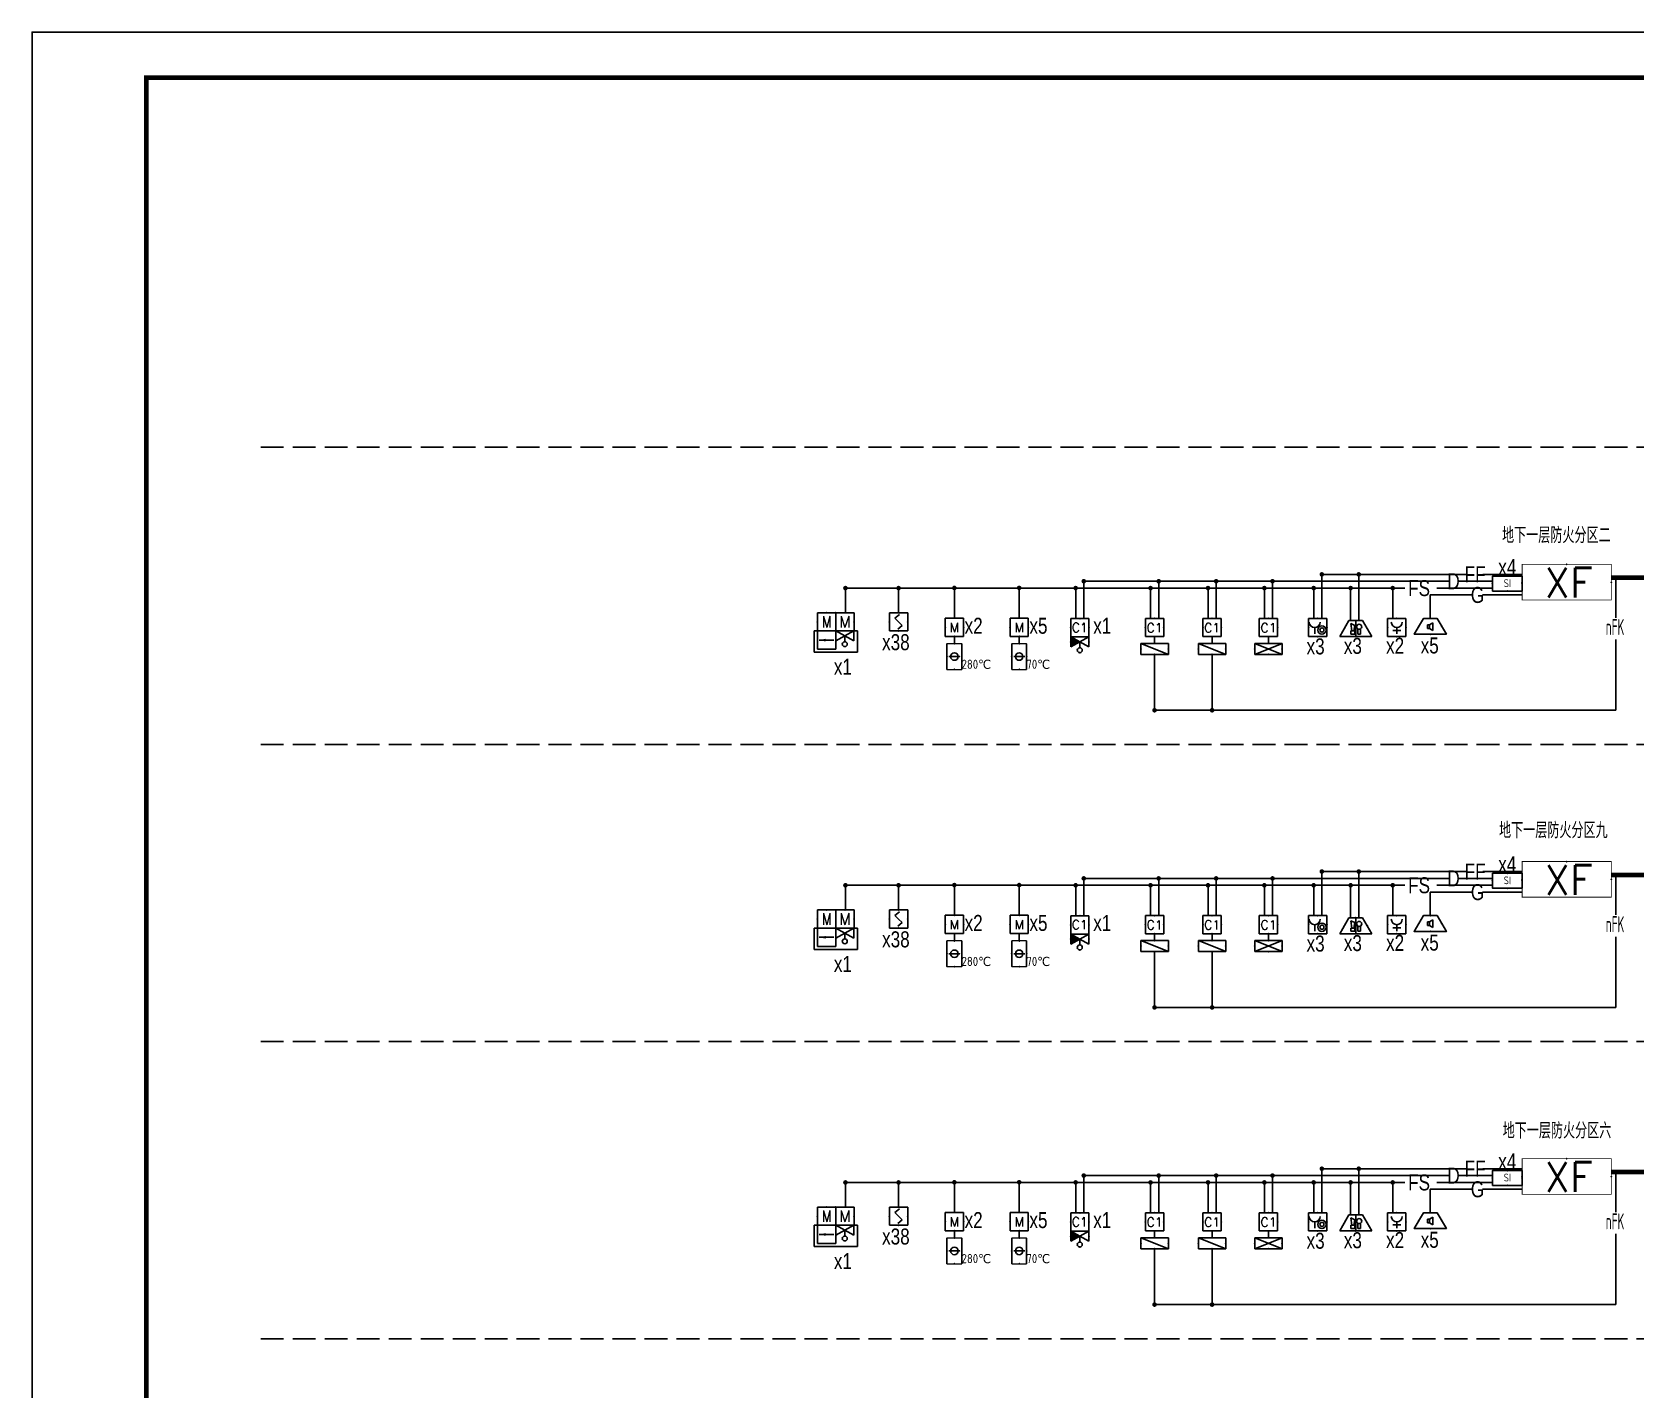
# Model space of a CAD drawing. Extents: x 169898 to 274998, y 61454 to 361069.
# Drawn here: x 169898 to 204984, y 232113 to 261813 of the extents above; entities that cross this region are included whole.
import ezdxf
from ezdxf.enums import TextEntityAlignment as Align

# ---------------------------------------------------------------- set-up
doc = ezdxf.new("R2010")
doc.units = 0
doc.header["$LTSCALE"] = 1000
doc.header["$MEASUREMENT"] = 0
doc.linetypes.add('CONTINOUS', pattern=[0])
doc.linetypes.add('DASH', pattern=[0.35, 0.25, -0.1])
doc.layers.get('0').update_dxf_attribs({"linetype": 'CONTINUOUS'})
for name, color, linetype in [('EQUIP-消防', 3, 'CONTINUOUS'), ('EQUIP-箱柜', 3, 'CONTINUOUS'), ('LAYER1', 7, 'CONTINOUS'), ('SIG_TEXT', 7, 'CONTINUOUS'), ('TEL_TEXT', 3, 'CONTINUOUS'), ('TEL_TITLE', 7, 'CONTINUOUS'), ('WIRE-照明', 1, 'CONTINUOUS')]:
    doc.layers.add(name, color=color, linetype=linetype)
doc.styles.add('_HZTXT', font='ROS', dxfattribs={"width": 0.8, "bigfont": 'JD'})
doc.styles.add('_TCH_LABEL', font='COMPLEX', dxfattribs={"bigfont": 'GBCBIG'})
doc.styles.add('_TEL_DIM', font='SIMPLEX', dxfattribs={"width": 0.8, "height": 3.5, "bigfont": 'JD'})
doc.styles.get("Standard").update_dxf_attribs({"font": 'gbenor.shx', "bigfont": 'gbcbig.shx'})

# ---------------------------------------------------------------- blocks, each defined once
blk = doc.blocks.new('$equip$00001700')
for p, q in [((-0.5, 0.5), (-0.5, -0.5)), ((0.5, 0.5), (-0.5, 0.5)), ((-0.2, 0.2), (0.05, 0.4)), ((0, 0), (-0.2, 0.2)), ((0, 0), (0.2, -0.2)), ((0.5, -0.5), (0.5, 0.5)), ((-0.5, -0.5), (0.5, -0.5)), ((0.2, -0.2), (-0.05, -0.4))]:
    blk.add_line(p, q)
for p in [(-0.5, 0), (0, 0.5), (0.5, 0), (0, -0.5)]:
    blk.add_point(p)
at = {"flags": 1}
for tag, height, p in [('A', 0.00002, (0, 0)), ('B', 0.4, (0.75, -0.204))]:
    blk.add_attdef(tag, text='', height=height, dxfattribs=at).set_placement(p, align=Align.MIDDLE_CENTER)
blk = doc.blocks.new('$equip$00001711')
for p, q in [((-0.5, 1), (-0.5, 0)), ((0.5, 1), (-0.5, 1)), ((0.5, 0), (0.5, 1)), ((-0.5, 0), (0.5, 0)), ((-0.169, 0.5), (-0.169, 0.15))]:
    blk.add_line(p, q)
for radius in [0.226, 0.113]:
    blk.add_circle((0.227, 0.36), radius)
blk.add_arc((-0.169, 0.8), 0.3, 180, 0)
for p in [(0, 1), (-0.5, 0.5), (0, 0), (0.5, 0.5)]:
    blk.add_point(p)
at = {"flags": 1}
for tag, height, p in [('A', 0.00002, (0, 0)), ('B', 0.4, (0.759, 0.309))]:
    blk.add_attdef(tag, text='', height=height, dxfattribs=at).set_placement(p, align=Align.MIDDLE_CENTER)
blk = doc.blocks.new('$equip$00001712')
for p, q in [((-0.5, 1), (-0.5, 0)), ((0.5, 1), (-0.5, 1)), ((0.5, 0), (0.5, 1)), ((-0.5, 0), (0.5, 0)), ((-0.219, 0.331), (0.222, 0.331)), ((0, 0.5), (0, 0.15))]:
    blk.add_line(p, q)
blk.add_arc((0, 0.8), 0.3, 180, 0)
for p in [(0, 1), (-0.5, 0.5), (0, 0), (0.5, 0.5)]:
    blk.add_point(p)
at = {"flags": 1}
for tag, height, p in [('A', 0.00002, (0, 0)), ('B', 0.4, (0.726, 0.302))]:
    blk.add_attdef(tag, text='', height=height, dxfattribs=at).set_placement(p, align=Align.MIDDLE_CENTER)
blk = doc.blocks.new('A$C5F0073ED')
blk.add_point((351, 1))
at = {"layer": 'EQUIP-消防'}
for p, q in [((202, 350), (0, 1)), ((0, 1), (703, 1)), ((502, 350), (202, 350)), ((502, 350), (202, 350)), ((244, 285), (332, 245)), ((264, 125), (244, 285)), ((332, 125), (244, 125)), ((244, 125), (244, 57)), ((244, 57), (332, 57)), ((332, 245), (312, 125)), ((332, 57), (332, 125)), ((352, 350), (352, 0)), ((396, 56), (396, 170)), ((456, 56), (396, 56)), ((456, 170), (456, 56)), ((703, 1), (502, 350))]:
    blk.add_line(p, q, dxfattribs=at)
blk.add_circle((426, 216), 55.4, dxfattribs=at)
for p in [(101, 175), (352, 350), (602, 175)]:
    blk.add_point(p, dxfattribs=at)
at = {"color": 7, "style": '_TEL_DIM', "flags": 1}
blk.add_attdef('A', text='', height=0.01, dxfattribs=at).set_placement((351, 1), align=Align.MIDDLE_CENTER)
blk = doc.blocks.new('$equip$00002776')
for p, q in [((0.65, 0.65), (-0.65, 0.65)), ((-0.65, 0.65), (-0.65, 0)), ((-0.65, 0), (0.65, 0)), ((0.65, 0), (0.65, 0.65))]:
    blk.add_line(p, q)
at = {"const_width": 0.04}
blk.add_lwpolyline([(-0.65, 0.65), (-0.65, 0), (0.65, 0), (0.65, 0.65), (-0.65, 0.65), (-0.65, 0)], dxfattribs=at)
for p in [(-0.65, 0.325), (0, 0.65), (0, 0), (0.65, 0.325)]:
    blk.add_point(p)
at = {"color": 7}
blk.add_attdef('$TEXT$', text='', height=0.34, dxfattribs=at).set_placement((0.006, 0.343), align=Align.MIDDLE_CENTER)
at = {"color": 7, "flags": 1}
for tag, height, p in [('A', 0.00002, (0, 0)), ('B', 0.4, (0.905, 0.246))]:
    blk.add_attdef(tag, text='', height=height, dxfattribs=at).set_placement(p, align=Align.MIDDLE_CENTER)
blk = doc.blocks.new('$equip$00002677')
for p, q in [((-0.3, 0.699), (-0.703, 0)), ((-0.703, 0), (0.703, 0)), ((0.3, 0.699), (-0.3, 0.699)), ((-0.117, 0.421), (-0.117, 0.26)), ((-0.117, 0.421), (-0.036, 0.421)), ((-0.036, 0.26), (-0.117, 0.26)), ((-0.036, 0.421), (0.118, 0.503)), ((-0.036, 0.421), (-0.036, 0.26)), ((0.118, 0.173), (-0.036, 0.26)), ((0.118, 0.503), (0.118, 0.173)), ((0.703, 0), (0.3, 0.699))]:
    blk.add_line(p, q)
at = {"const_width": 0.04}
blk.add_lwpolyline([(-0.3, 0.699), (0.3, 0.699), (0.703, 0), (-0.703, 0), (-0.3, 0.699), (0.3, 0.699)], dxfattribs=at)
blk.add_lwpolyline([(-0.3, 0.699), (0.3, 0.699), (0.703, 0), (-0.703, 0), (-0.3, 0.699), (0.3, 0.699)], dxfattribs=at)
for p in [(-0.501, 0.349), (0, 0.699), (0, 0), (0.502, 0.349)]:
    blk.add_point(p)
at = {"color": 7, "flags": 1}
for tag, height, p in [('A', 0.00002, (0, 0)), ('B', 0.4, (0.961, 0.299))]:
    blk.add_attdef(tag, text='', height=height, dxfattribs=at).set_placement(p, align=Align.MIDDLE_CENTER)
blk = doc.blocks.new('$equip$00001424')
for p, q in [((-0.75, 0), (0.75, 0.6)), ((-0.75, 0.6), (0.75, 0)), ((0.75, 0.6), (-0.75, 0.6)), ((-0.75, 0.6), (-0.75, 0)), ((-0.75, 0), (0.75, 0)), ((0.75, 0), (0.75, 0.6))]:
    blk.add_line(p, q)
for p in [(-0.75, 0.3), (0, 0.6), (0, 0), (0.75, 0.3)]:
    blk.add_point(p)
at = {"style": '_TCH_LABEL', "flags": 9}
blk.add_attdef('A', (0, 0), '', height=0.00002, dxfattribs=at)
blk = doc.blocks.new('$equip_U$00000168(HT0578)')
at = {"color": 3}
for p, q in [((0.5, 1), (-0.5, 1)), ((-0.5, 1), (-0.5, 0)), ((0.5, 1), (-0.5, 1)), ((-0.5, 1), (-0.5, 0)), ((0.5, 0), (0.5, 1)), ((0.5, 0), (0.5, 1)), ((-0.5, 0), (0.5, 0)), ((-0.5, 0), (0.5, 0))]:
    blk.add_line(p, q, dxfattribs=at)
at = {"color": 3, "const_width": 0.0125}
for points in [[(-0.5, 1), (-0.5, 0)], [(0.5, 1), (-0.5, 1)], [(0.5, 0), (0.5, 1)], [(-0.5, 0), (0.5, 0)]]:
    blk.add_lwpolyline(points, dxfattribs=at)
for p in [(0, 1), (-0.5, 0.5), (0, 0), (0.5, 0.5)]:
    blk.add_point(p)
at = {"color": 7, "style": '_TEL_DIM'}
blk.add_attdef('$TEXT$', text='', height=0.5, dxfattribs=at).set_placement((0.004, 0.487), align=Align.MIDDLE_CENTER)
at = {"color": 7, "style": '_TEL_DIM', "flags": 1}
blk.add_attdef('A', text='', height=0.000025, dxfattribs=at).set_placement((0, 0), align=Align.MIDDLE_CENTER)
blk = doc.blocks.new('$equip_U$00000156(HT0578)')
at = {"color": 3}
for p, q in [((1, 1), (0, 1)), ((0, 1), (0, 0)), ((1, 0), (1, 1)), ((0, 0), (-1, 0)), ((-1, 0), (-1, -1)), ((0, 0), (1, 0)), ((1, 0), (0, 0)), ((0, 0), (0, -1)), ((0, -1), (0, 0)), ((1, -1), (1, 0)), ((-1, -1), (0, -1)), ((0, -1), (1, -1))]:
    blk.add_line(p, q, dxfattribs=at)
at = {"color": 3, "linetype": 'Continuous'}
for p, q in [((-0.99, 0), (-0.99, 0.54)), ((-0.99, 0.54), (0, 0)), ((0, 0.54), (-0.99, 0)), ((-0.495, 0.27), (-0.495, 0.585)), ((0, 0.54), (0, 0))]:
    blk.add_line(p, q, dxfattribs=at)
at = {"color": 7}
blk.add_line((0.1, 0.5), (0.9, 0.5), dxfattribs=at)
at = {"color": 4, "linetype": 'DASH'}
blk.add_lwpolyline([(-1.188, 0), (1.188, 0), (1.188, 1.159), (-1.188, 1.159)], close=True, dxfattribs=at)
at = {"color": 3}
blk.add_lwpolyline([(-1, 0), (1, 0), (1, 0), (-1, 0)], close=True, dxfattribs=at)
at = {"color": 3, "linetype": 'Continuous'}
blk.add_circle((-0.495, 0.72), 0.135, dxfattribs=at)
for p in [(-0.99, 0), (1, 0), (-1, -0.5), (1, -0.5), (-0.5, -1), (0, -1), (0.5, -1)]:
    blk.add_point(p)
at = {"color": 7}
blk.add_solid([(0.9, 0.5), (0.551, 0.575), (0.551, 0.425)], dxfattribs=at)
at = {"color": 7, "style": '_TEL_DIM', "flags": 1}
blk.add_attdef('A', text='', height=0.000025, dxfattribs=at).set_placement((0, 0), align=Align.MIDDLE_CENTER)
at = {"color": 7, "style": '_TEL_DIM'}
blk.add_attdef('$TEXT$', text='', height=0.627, dxfattribs=at).set_placement((-0.503, -0.5), align=Align.MIDDLE_CENTER)
at = {"color": 3, "style": '_TEL_DIM', "width": 0.8}
blk.add_attdef('M', text='', height=0.627, dxfattribs=at).set_placement((0.497, -0.5), align=Align.MIDDLE_CENTER)
blk = doc.blocks.new('$equip_U$00000169(HT0578)')
at = {"color": 1}
for p, q in [((0.5, 1), (-0.5, 1)), ((-0.5, 1), (-0.5, 0)), ((0.5, 1), (-0.5, 1)), ((-0.5, 1), (-0.5, 0)), ((0.5, 0), (0.5, 1)), ((0.5, 0), (0.5, 1)), ((-0.5, 0), (0.5, 0)), ((-0.5, 0), (0.5, 0))]:
    blk.add_line(p, q, dxfattribs=at)
at = {"color": 1, "const_width": 0.0125}
for points in [[(-0.5, 1), (-0.5, 0)], [(0.5, 1), (-0.5, 1)], [(0.5, 0), (0.5, 1)], [(-0.5, 0), (0.5, 0)]]:
    blk.add_lwpolyline(points, dxfattribs=at)
for p in [(0, 1), (-0.5, 0.5), (0, 0), (0.5, 0.5)]:
    blk.add_point(p)
at = {"color": 7, "style": '_TEL_DIM'}
blk.add_attdef('$TEXT$', text='', height=0.5, dxfattribs=at).set_placement((0.004, 0.487), align=Align.MIDDLE_CENTER)
at = {"color": 7, "style": '_TEL_DIM', "flags": 1}
blk.add_attdef('A', text='', height=0.000025, dxfattribs=at).set_placement((0, 0), align=Align.MIDDLE_CENTER)
blk = doc.blocks.new('$equip$00002402')
at = {"lineweight": 20}
for p, q in [((0.322, 0.558), (-0.328, 0.558)), ((-0.328, -0.558), (0.322, -0.558))]:
    blk.add_line(p, q, dxfattribs=at)
for p, q in [((-0.328, -0.558), (-0.328, 0.558)), ((-0.242, 0), (0, 0)), ((0, 0), (0.242, 0)), ((0.322, 0.558), (0.322, -0.558))]:
    blk.add_line(p, q)
at = {"const_width": 0.04}
for points in [[(-0.328, -0.558), (-0.328, 0.558)], [(-0.328, 0.558), (0.322, 0.558), (0.322, -0.558), (-0.328, -0.558), (-0.328, 0.558), (0.322, 0.558)]]:
    blk.add_lwpolyline(points, dxfattribs=at)
blk.add_circle((-0.003, 0), 0.164)
for p in [(-0.328, 0), (-0.003, 0.558), (0.322, 0), (-0.003, -0.558)]:
    blk.add_point(p)
at = {"color": 7, "style": '_TEL_DIM', "flags": 1}
blk.add_attdef('A', text='', height=0.00002, dxfattribs=at).set_placement((0, 0), align=Align.MIDDLE_CENTER)
at = {"color": 7}
blk.add_attdef('$TEXT$', text='', height=0.4, dxfattribs=at).set_placement((0.832, -0.336), align=Align.MIDDLE_CENTER)
blk = doc.blocks.new('$equip$00002403')
for p, q in [((-0.328, -0.558), (-0.328, 0.558)), ((-0.242, 0), (0, 0)), ((0, 0), (0.242, 0)), ((0.322, 0.558), (0.322, -0.558))]:
    blk.add_line(p, q)
at = {"lineweight": 20}
for p, q in [((0.322, 0.558), (-0.328, 0.558)), ((-0.328, -0.558), (0.322, -0.558))]:
    blk.add_line(p, q, dxfattribs=at)
at = {"const_width": 0.04}
for points in [[(-0.328, 0.558), (0.322, 0.558), (0.322, -0.558), (-0.328, -0.558), (-0.328, 0.558), (0.322, 0.558)], [(-0.328, -0.558), (-0.328, 0.558)]]:
    blk.add_lwpolyline(points, dxfattribs=at)
blk.add_circle((-0.003, 0), 0.164)
for p in [(-0.328, 0), (-0.003, 0.558), (0.322, 0), (-0.003, -0.558)]:
    blk.add_point(p)
at = {"color": 7, "style": '_TEL_DIM', "flags": 1}
blk.add_attdef('A', text='', height=0.00002, dxfattribs=at).set_placement((0, 0), align=Align.MIDDLE_CENTER)
at = {"color": 7}
blk.add_attdef('$TEXT$', text='', height=0.4, dxfattribs=at).set_placement((0.957, -0.336), align=Align.MIDDLE_CENTER)
blk = doc.blocks.new('$equip_U$00000377(HT0787)')
at = {"const_width": 0.0125}
blk.add_lwpolyline([(-0.75, 0.6), (0.75, 0.6), (0.75, 0), (-0.75, 0), (-0.75, 0.6)], dxfattribs=at)
for p in [(0, 0.6), (-0.75, 0.3), (0.75, 0.3)]:
    blk.add_point(p)
at = {"color": 7, "style": '_TEL_DIM'}
blk.add_attdef('$TEXT$', text='', height=0.5, dxfattribs=at).set_placement((0.034, 0.291), align=Align.MIDDLE_CENTER)
at = {"color": 7, "style": '_TEL_DIM', "flags": 1}
for tag in ['A', 'REMARK']:
    blk.add_attdef(tag, text='', height=0.000025, dxfattribs=at).set_placement((0, 0), align=Align.MIDDLE_CENTER)
blk = doc.blocks.new('$equip_U$00000182(HT0787)')
at = {"color": 1}
for p, q in [((-0.501, 1), (-0.501, 0)), ((0.499, 1), (-0.501, 1)), ((-0.501, 1), (-0.501, 0)), ((0.499, 1), (-0.501, 1)), ((0.499, 0), (0.499, 1)), ((0.499, 0), (0.499, 1)), ((-0.501, 0), (0.499, 0)), ((-0.501, 0), (0.499, 0))]:
    blk.add_line(p, q, dxfattribs=at)
at = {"color": 2}
for p, q in [((0.501, 1.545), (-0.499, 1)), ((-0.499, 1.545), (0.501, 1)), ((-0.499, 1), (-0.499, 1.545)), ((0.001, 1.273), (0.001, 1.591)), ((0.501, 1.545), (0.501, 1))]:
    blk.add_line(p, q, dxfattribs=at)
at = {"color": 1, "const_width": 0.0125}
for points in [[(0.499, 1), (-0.501, 1)], [(-0.501, 1), (-0.501, 0)], [(0.499, 0), (0.499, 1)], [(-0.501, 0), (0.499, 0)]]:
    blk.add_lwpolyline(points, dxfattribs=at)
at = {"color": 2}
blk.add_circle((0.001, 1.727), 0.136, dxfattribs=at)
for p in [(0.001, 1.864), (-0.499, 1.273), (0.501, 1.273), (-0.501, 0.5), (-0.001, 0), (0.499, 0.5)]:
    blk.add_point(p)
blk.add_solid([(0.001, 1.273), (0.501, 1), (0.501, 1.545)], dxfattribs=at)
at = {"color": 7, "style": '_TEL_DIM'}
blk.add_attdef('$TEXT$', text='', height=0.5, dxfattribs=at).set_placement((0.003, 0.487), align=Align.MIDDLE_CENTER)
at = {"color": 7, "style": '_TEL_DIM', "flags": 1}
blk.add_attdef('A', text='', height=0.000025, dxfattribs=at).set_placement((0, 0), align=Align.MIDDLE_CENTER)
blk = doc.blocks.new('$equip$00001416')
for p, q in [((0.75, 0.6), (-0.75, 0.6)), ((-0.75, 0), (0.75, 0.6)), ((-0.75, 0.6), (-0.75, 0)), ((-0.75, 0), (0.75, 0)), ((0.75, 0), (0.75, 0.6))]:
    blk.add_line(p, q)
for p in [(-0.75, 0.3), (0, 0.6), (0, 0), (0.75, 0.3)]:
    blk.add_point(p)
at = {"style": '_TCH_LABEL', "flags": 9}
blk.add_attdef('A', (0, 0), '', height=0.00002, dxfattribs=at)

msp = doc.modelspace()

# ---------------------------------------------------------------- linework, layer by layer
at = {"layer": 'LAYER1', "linetype": 'DASH', "ltscale": 2}
for p, q in [((174899, 252733), (265998, 252733)), ((174899, 246233), (265998, 246233)), ((174899, 239733), (265998, 239733)), ((174899, 233233), (265998, 233233))]:
    msp.add_line(p, q, dxfattribs=at)
at = {"layer": 'SIG_TEXT', "const_width": 50}
for points in [[(192930, 249801, -1), (192880, 249801, -1)], [(194569, 249801, -1), (194519, 249801, -1)], [(195826, 249801, -1), (195776, 249801, -1)], [(197059, 249801, -1), (197009, 249801, -1)], [(198138, 249951, -1), (198088, 249951, -1)], [(198946, 249951, -1), (198896, 249951, -1)], [(187716, 249651, -1), (187666, 249651, -1)], [(188879, 249651, -1), (188829, 249651, -1)], [(190099, 249655, -1), (190049, 249655, -1)], [(191517, 249655, -1), (191467, 249655, -1)], [(192753, 249651, -1), (192703, 249651, -1)], [(194391, 249651, -1), (194341, 249651, -1)], [(195648, 249651, -1), (195598, 249651, -1)], [(196881, 249651, -1), (196831, 249651, -1)], [(197960, 249651, -1), (197910, 249651, -1)], [(198768, 249651, -1), (198718, 249651, -1)], [(199689, 249651, -1), (199639, 249651, -1)], [(194478, 246979, -1), (194428, 246979, -1)], [(195737, 246979, -1), (195687, 246979, -1)], [(198138, 243451, -1), (198088, 243451, -1)], [(198946, 243451, -1), (198896, 243451, -1)], [(187716, 243151, -1), (187666, 243151, -1)], [(188879, 243151, -1), (188829, 243151, -1)], [(190099, 243155, -1), (190049, 243155, -1)], [(191517, 243155, -1), (191467, 243155, -1)], [(192753, 243151, -1), (192703, 243151, -1)], [(192930, 243301, -1), (192880, 243301, -1)], [(194391, 243151, -1), (194341, 243151, -1)], [(194569, 243301, -1), (194519, 243301, -1)], [(195648, 243151, -1), (195598, 243151, -1)], [(195826, 243301, -1), (195776, 243301, -1)], [(196881, 243151, -1), (196831, 243151, -1)], [(197059, 243301, -1), (197009, 243301, -1)], [(197960, 243151, -1), (197910, 243151, -1)], [(198768, 243151, -1), (198718, 243151, -1)], [(199689, 243151, -1), (199639, 243151, -1)], [(194478, 240479, -1), (194428, 240479, -1)], [(195737, 240479, -1), (195687, 240479, -1)], [(192930, 236801, -1), (192880, 236801, -1)], [(194569, 236801, -1), (194519, 236801, -1)], [(195826, 236801, -1), (195776, 236801, -1)], [(197059, 236801, -1), (197009, 236801, -1)], [(198138, 236951, -1), (198088, 236951, -1)], [(198946, 236951, -1), (198896, 236951, -1)], [(187716, 236651, -1), (187666, 236651, -1)], [(188879, 236651, -1), (188829, 236651, -1)], [(190099, 236655, -1), (190049, 236655, -1)], [(191517, 236655, -1), (191467, 236655, -1)], [(192753, 236651, -1), (192703, 236651, -1)], [(194391, 236651, -1), (194341, 236651, -1)], [(195648, 236651, -1), (195598, 236651, -1)], [(196881, 236651, -1), (196831, 236651, -1)], [(197960, 236651, -1), (197910, 236651, -1)], [(198768, 236651, -1), (198718, 236651, -1)], [(199689, 236651, -1), (199639, 236651, -1)], [(194478, 233979, -1), (194428, 233979, -1)], [(195737, 233979, -1), (195687, 233979, -1)]]:
    msp.add_lwpolyline(points, format="xyb", close=True, dxfattribs=at)
at = {"layer": 'TEL_TITLE'}
msp.add_lwpolyline([(169898, 202413), (274998, 202413), (274998, 261813), (169898, 261813)], close=True, dxfattribs=at)
at = {"layer": 'TEL_TITLE', "const_width": 100}
msp.add_lwpolyline([(172398, 203413), (273998, 203413), (273998, 260813), (172398, 260813)], close=True, dxfattribs=at)
at = {"layer": 'WIRE-照明', "linetype": 'ByBlock'}
for p, q in [((198113, 249951), (201277, 249951)), ((201634, 249951), (202495, 249951)), ((204543, 249878), (204543, 249002)), ((187691, 249651), (199930, 249651)), ((192905, 249801), (200894, 249801)), ((200485, 249501), (201415, 249501)), ((200629, 249651), (201845, 249651)), ((201097, 249801), (201845, 249801)), ((201628, 249501), (202495, 249501)), ((204543, 248525), (204543, 246979)), ((194453, 246979), (194453, 248200)), ((195712, 248200), (195712, 246979)), ((204543, 246979), (194453, 246979)), ((187691, 243151), (199930, 243151)), ((192905, 243301), (200894, 243301)), ((198113, 243451), (201277, 243451)), ((200629, 243151), (201845, 243151)), ((201097, 243301), (201845, 243301)), ((201634, 243451), (202495, 243451)), ((204543, 243378), (204543, 242502)), ((200485, 243001), (201415, 243001)), ((201628, 243001), (202495, 243001)), ((204543, 242025), (204543, 240479)), ((194453, 240479), (194453, 241700)), ((195712, 241700), (195712, 240479)), ((204543, 240479), (194453, 240479)), ((198113, 236951), (201277, 236951)), ((201634, 236951), (202495, 236951)), ((204543, 236878), (204543, 236002)), ((187691, 236651), (199930, 236651)), ((192905, 236801), (200894, 236801)), ((200485, 236501), (201415, 236501)), ((200629, 236651), (201845, 236651)), ((201097, 236801), (201845, 236801)), ((201628, 236501), (202495, 236501)), ((204543, 235525), (204543, 233979)), ((194453, 233979), (194453, 235200)), ((195712, 235200), (195712, 233979)), ((204543, 233979), (194453, 233979))]:
    msp.add_line(p, q, dxfattribs=at)
at = {"layer": 'WIRE-照明'}
for p, q in [((198113, 249951), (198113, 248989)), ((198921, 249951), (198921, 248939)), ((187691, 249651), (187691, 249113)), ((188854, 249651), (188854, 249113)), ((190074, 249655), (190074, 248994)), ((191492, 249655), (191492, 248994)), ((192728, 249651), (192728, 248989)), ((192905, 249801), (192905, 248989)), ((194366, 249651), (194366, 248989)), ((194544, 249801), (194544, 248989)), ((195623, 249651), (195623, 248989)), ((195801, 249801), (195801, 248989)), ((196856, 249651), (196856, 248989)), ((197034, 249801), (197034, 248989)), ((197935, 249651), (197935, 248989)), ((198743, 249651), (198743, 248939)), ((199664, 249651), (199664, 248989)), ((200485, 249501), (200485, 248989)), ((190074, 248594), (190074, 248432)), ((191492, 248594), (191492, 248432)), ((194455, 248589), (194455, 248440)), ((195712, 248589), (195712, 248440)), ((196945, 248589), (196945, 248440)), ((187691, 243151), (187691, 242613)), ((188854, 243151), (188854, 242613)), ((190074, 243155), (190074, 242494)), ((191492, 243155), (191492, 242494)), ((192728, 243151), (192728, 242489)), ((192905, 243301), (192905, 242489)), ((194366, 243151), (194366, 242489)), ((194544, 243301), (194544, 242489)), ((195623, 243151), (195623, 242489)), ((195801, 243301), (195801, 242489)), ((196856, 243151), (196856, 242489)), ((197034, 243301), (197034, 242489)), ((197935, 243151), (197935, 242489)), ((198113, 243451), (198113, 242489)), ((198743, 243151), (198743, 242439)), ((198921, 243451), (198921, 242439)), ((199664, 243151), (199664, 242489)), ((200485, 243001), (200485, 242489)), ((190074, 242094), (190074, 241932)), ((191492, 242094), (191492, 241932)), ((194455, 242089), (194455, 241940)), ((195712, 242089), (195712, 241940)), ((196945, 242089), (196945, 241940)), ((198113, 236951), (198113, 235989)), ((198921, 236951), (198921, 235939)), ((187691, 236651), (187691, 236113)), ((188854, 236651), (188854, 236113)), ((190074, 236655), (190074, 235994)), ((191492, 236655), (191492, 235994)), ((192728, 236651), (192728, 235989)), ((192905, 236801), (192905, 235989)), ((194366, 236651), (194366, 235989)), ((194544, 236801), (194544, 235989)), ((195623, 236651), (195623, 235989)), ((195801, 236801), (195801, 235989)), ((196856, 236651), (196856, 235989)), ((197034, 236801), (197034, 235989)), ((197935, 236651), (197935, 235989)), ((198743, 236651), (198743, 235939)), ((199664, 236651), (199664, 235989)), ((200485, 236501), (200485, 235989)), ((190074, 235594), (190074, 235432)), ((191492, 235594), (191492, 235432)), ((194455, 235589), (194455, 235440)), ((195712, 235589), (195712, 235440)), ((196945, 235589), (196945, 235440))]:
    msp.add_line(p, q, dxfattribs=at)
at = {"layer": 'WIRE-照明', "const_width": 100}
for points in [[(205626, 249878), (204445, 249878)], [(205626, 243378), (204445, 243378)], [(205626, 236878), (204445, 236878)]]:
    msp.add_lwpolyline(points, dxfattribs=at)

# ---------------------------------------------------------------- block references
for p in [(198504, 248589), (198504, 242089), (198504, 235589)]:
    msp.add_blockref('A$C5F0073ED', p)
at = {"layer": 'EQUIP-消防'}
for name, p, xscale, yscale, zscale, values in [('$equip_U$00000377(HT0787)', (203470, 249390), 1300, 1300, 1300, {'$TEXT$': 'XF'}), ('$equip$00002776', (202170, 249587), 500, 500, 500, {'$TEXT$': 'SI'}), ('$equip_U$00000168(HT0578)', (190074, 248594), 400, 400, 400, {'$TEXT$': 'M'}), ('$equip_U$00000168(HT0578)', (191492, 248594), 400, 400, 400, {'$TEXT$': 'M'}), ('$equip_U$00000169(HT0578)', (194455, 248589), 400, 400, 400, {'$TEXT$': 'C1'}), ('$equip_U$00000169(HT0578)', (195712, 248589), 400, 400, 400, {'$TEXT$': 'C1'}), ('$equip_U$00000169(HT0578)', (196945, 248589), 400, 400, 400, {'$TEXT$': 'C1'}), ('$equip$00002403', (190076, 248153), 500, 500, 500, {'$TEXT$': '280℃'}), ('$equip$00002402', (191494, 248153), 500, 500, 500, {'$TEXT$': '70℃'}), ('$equip_U$00000377(HT0787)', (203470, 242890), 1300, 1300, 1300, {'$TEXT$': 'XF'}), ('$equip$00002776', (202170, 243087), 500, 500, 500, {'$TEXT$': 'SI'}), ('$equip_U$00000168(HT0578)', (190074, 242094), 400, 400, 400, {'$TEXT$': 'M'}), ('$equip_U$00000168(HT0578)', (191492, 242094), 400, 400, 400, {'$TEXT$': 'M'}), ('$equip_U$00000169(HT0578)', (194455, 242089), 400, 400, 400, {'$TEXT$': 'C1'}), ('$equip_U$00000169(HT0578)', (195712, 242089), 400, 400, 400, {'$TEXT$': 'C1'}), ('$equip_U$00000169(HT0578)', (196945, 242089), 400, 400, 400, {'$TEXT$': 'C1'}), ('$equip$00002403', (190076, 241653), 500, 500, 500, {'$TEXT$': '280℃'}), ('$equip$00002402', (191494, 241653), 500, 500, 500, {'$TEXT$': '70℃'}), ('$equip$00002776', (202170, 236587), 500, 500, 500, {'$TEXT$': 'SI'}), ('$equip_U$00000377(HT0787)', (203470, 236390), 1300, 1300, 1300, {'$TEXT$': 'XF'}), ('$equip_U$00000168(HT0578)', (190074, 235594), 400, 400, 400, {'$TEXT$': 'M'}), ('$equip_U$00000168(HT0578)', (191492, 235594), 400, 400, 400, {'$TEXT$': 'M'}), ('$equip_U$00000169(HT0578)', (194455, 235589), 400, 400, 400, {'$TEXT$': 'C1'}), ('$equip_U$00000169(HT0578)', (195712, 235589), 400, 400, 400, {'$TEXT$': 'C1'}), ('$equip_U$00000169(HT0578)', (196945, 235589), 400, 400, 400, {'$TEXT$': 'C1'}), ('$equip$00002403', (190076, 235153), 500, 500, 500, {'$TEXT$': '280℃'}), ('$equip$00002402', (191494, 235153), 500, 500, 500, {'$TEXT$': '70℃'})]:
    msp.add_blockref(name, p, dxfattribs=dict(at, xscale=xscale, yscale=yscale, zscale=zscale)).add_auto_attribs(values)
ref = msp.add_blockref('$equip_U$00000156(HT0578)', (187479, 248713), dxfattribs=dict(at, xscale=400, yscale=400, zscale=400, rotation=180))
ref.add_attrib('M', 'M', dxfattribs={"layer": '0', "color": 3, "height": 251, "style": '_TEL_DIM', "width": 0.8}).set_placement((187281, 248913), align=Align.MIDDLE_CENTER)
ref.add_attrib('$TEXT$', 'M', dxfattribs={"layer": '0', "color": 7, "height": 251, "style": '_TEL_DIM'}).set_placement((187681, 248913), align=Align.MIDDLE_CENTER)
for name, p, xscale, yscale, zscale in [('$equip$00001700', (188854, 248913), 400, 400, 400), ('$equip$00002677', (200485, 248640), 500, 500, 500), ('$equip$00001700', (188854, 242413), 400, 400, 400), ('$equip$00002677', (200485, 242140), 500, 500, 500), ('$equip$00001700', (188854, 235913), 400, 400, 400), ('$equip$00002677', (200485, 235640), 500, 500, 500)]:
    msp.add_blockref(name, p, dxfattribs=dict(at, xscale=xscale, yscale=yscale, zscale=zscale))
ref = msp.add_blockref('$equip_U$00000182(HT0787)', (192819, 248983), dxfattribs=dict(at, xscale=400, yscale=400, zscale=400, rotation=180))
ref.add_attrib('$TEXT$', 'C1', dxfattribs={"layer": '0', "color": 7, "height": 200, "style": '_TEL_DIM'}).set_placement((192817, 248788), align=Align.MIDDLE_CENTER)
at = {"layer": 'EQUIP-消防', "linetype": 'ByBlock', "yscale": 400, "zscale": 400}
for name, p, xscale in [('$equip$00001711', (198024, 248589), 400), ('$equip$00001712', (199753, 248589), -400), ('$equip$00001711', (198024, 242089), 400), ('$equip$00001712', (199753, 242089), -400), ('$equip$00001711', (198024, 235589), 400), ('$equip$00001712', (199753, 235589), -400)]:
    msp.add_blockref(name, p, dxfattribs=dict(at, xscale=xscale))
at = {"layer": 'EQUIP-消防'}
ref = msp.add_blockref('$equip_U$00000156(HT0578)', (187479, 242213), dxfattribs=dict(at, xscale=400, yscale=400, zscale=400, rotation=180))
ref.add_attrib('M', 'M', dxfattribs={"layer": '0', "color": 3, "height": 251, "style": '_TEL_DIM', "width": 0.8}).set_placement((187281, 242413), align=Align.MIDDLE_CENTER)
ref.add_attrib('$TEXT$', 'M', dxfattribs={"layer": '0', "color": 7, "height": 251, "style": '_TEL_DIM'}).set_placement((187681, 242413), align=Align.MIDDLE_CENTER)
ref = msp.add_blockref('$equip_U$00000182(HT0787)', (192819, 242483), dxfattribs=dict(at, xscale=400, yscale=400, zscale=400, rotation=180))
ref.add_attrib('$TEXT$', 'C1', dxfattribs={"layer": '0', "color": 7, "height": 200, "style": '_TEL_DIM'}).set_placement((192817, 242288), align=Align.MIDDLE_CENTER)
ref = msp.add_blockref('$equip_U$00000156(HT0578)', (187479, 235713), dxfattribs=dict(at, xscale=400, yscale=400, zscale=400, rotation=180))
ref.add_attrib('M', 'M', dxfattribs={"layer": '0', "color": 3, "height": 251, "style": '_TEL_DIM', "width": 0.8}).set_placement((187281, 235913), align=Align.MIDDLE_CENTER)
ref.add_attrib('$TEXT$', 'M', dxfattribs={"layer": '0', "color": 7, "height": 251, "style": '_TEL_DIM'}).set_placement((187681, 235913), align=Align.MIDDLE_CENTER)
ref = msp.add_blockref('$equip_U$00000182(HT0787)', (192819, 235983), dxfattribs=dict(at, xscale=400, yscale=400, zscale=400, rotation=180))
ref.add_attrib('$TEXT$', 'C1', dxfattribs={"layer": '0', "color": 7, "height": 200, "style": '_TEL_DIM'}).set_placement((192817, 235788), align=Align.MIDDLE_CENTER)
at = {"layer": 'EQUIP-箱柜', "xscale": -400, "yscale": 400, "zscale": 400, "rotation": 180}
for p in [(194455, 248440), (195712, 248440), (194455, 241940), (195712, 241940), (194455, 235440), (195712, 235440)]:
    msp.add_blockref('$equip$00001416', p, dxfattribs=at)
at = {"layer": 'EQUIP-箱柜', "linetype": 'ByBlock', "xscale": -400, "yscale": 400, "zscale": 400, "rotation": 180}
for p in [(196945, 248440), (196945, 241940), (196945, 235440)]:
    msp.add_blockref('$equip$00001424', p, dxfattribs=at)

# ---------------------------------------------------------------- texts
at = {"layer": 'SIG_TEXT', "style": '_HZTXT', "width": 0.8}
for s, p in [('x4', (202170, 250111)), ('FS', (200240, 249651)), ('D', (200994, 249801)), ('FF', (201466, 249951)), ('G', (201518, 249501)), ('x2', (190496, 248827)), ('x5', (191914, 248827)), ('x1', (193310, 248827)), ('x38', (188795, 248468)), ('x3', (197977, 248376)), ('x3', (198792, 248387)), ('x2', (199716, 248391)), ('x5', (200473, 248396)), ('x1', (187636, 247930)), ('FF', (201466, 243451)), ('x4', (202170, 243611)), ('FS', (200240, 243151)), ('D', (200994, 243301)), ('G', (201518, 243001)), ('x2', (190496, 242327)), ('x5', (191914, 242327)), ('x1', (193310, 242327)), ('x38', (188795, 241968)), ('x3', (197977, 241876)), ('x3', (198792, 241887)), ('x2', (199716, 241891)), ('x5', (200473, 241896)), ('x1', (187636, 241430)), ('x4', (202170, 237111)), ('FS', (200240, 236651)), ('D', (200994, 236801)), ('FF', (201466, 236951)), ('G', (201518, 236501)), ('x2', (190496, 235827)), ('x5', (191914, 235827)), ('x1', (193310, 235827)), ('x38', (188795, 235468)), ('x3', (197977, 235376)), ('x3', (198792, 235387)), ('x2', (199716, 235391)), ('x5', (200473, 235396)), ('x1', (187636, 234929))]:
    msp.add_text(s, height=350, dxfattribs=at).set_placement(p, align=Align.MIDDLE_CENTER)
at = {"layer": 'TEL_TEXT', "style": '_TEL_DIM', "width": 0.8}
for s, p in [('地下一层防火分区二', (202056, 250634)), ('地下一层防火分区九', (201990, 244180)), ('地下一层防火分区六', (202069, 237611))]:
    msp.add_text(s, height=347.3, dxfattribs=at).set_placement(p)
at = {"layer": 'TEL_TEXT', "width": 0.6}
for p in [(204324, 248624), (204324, 242124), (204324, 235624)]:
    msp.add_text('nFK', height=350, dxfattribs=at).set_placement(p)

doc.saveas('drawing.dxf')
